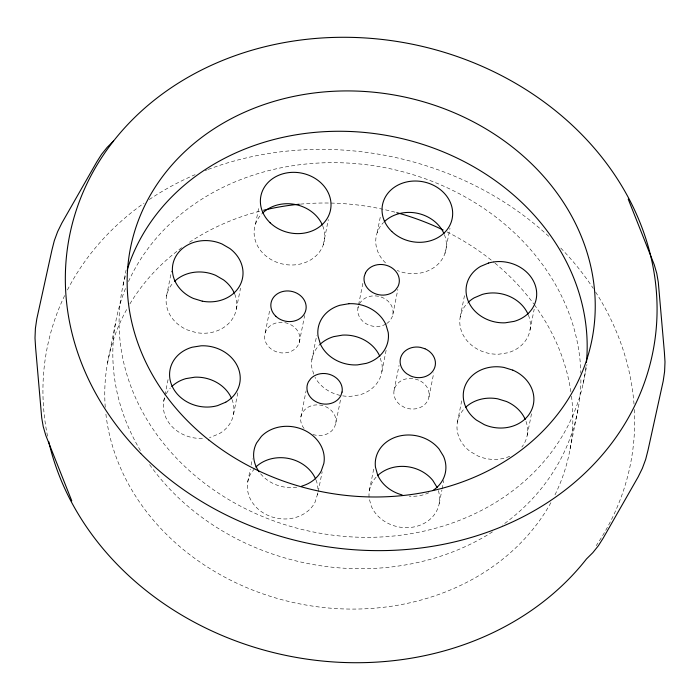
<?xml version="1.0" encoding="UTF-8"?>
<svg xmlns="http://www.w3.org/2000/svg" width="700" height="700" viewBox="0 0 700 700"><rect width="100%" height="100%" fill="white"/><g stroke="black" fill="none" stroke-linecap="round" stroke-linejoin="round"><path stroke-width="0.53" stroke-dasharray="3.5 2.62" d="M107.52 363.064L115.587 322.709M123.13 284.961L126.096 270.095M166.521 296.118L171.535 271.005M163.721 401.31L164.763 396.086M164.972 395.036L168.105 379.348M236.338 309.094L240.52 288.172M255.517 224.017L259.07 206.237M233.537 414.286L238.14 391.274M265.239 332.588L269.841 309.575M247.748 481.845L250.259 469.289M251.099 465.106L252.35 458.824M299.215 342.72A17.754 15.216 11.3 0 0 277.926 322.595A17.754 15.216 11.3 0 0 269.544 347.646A17.754 15.216 11.3 0 0 299.215 342.72L304.649 315.516M323.33 244.703L328.344 219.599M311.876 359.634L316.689 335.571M300.877 416.955L306.101 390.801M254.537 468.554L250.346 474.311A35.508 30.441 11.3 0 0 268.398 515.585A35.508 30.441 11.3 0 0 314.983 502.355L317.993 492.73M318.203 491.68L322.175 471.8M385.822 324.074A17.754 15.216 11.3 0 1 366.214 323.785A17.754 15.216 11.3 0 1 357.945 307.939L358.365 305.848M358.575 304.806L363.169 281.785M312.918 434.481A17.754 15.216 11.3 0 0 334.486 427.21L335.781 423.439L340.804 398.335M377.16 232.706L380.713 214.926M392.858 314.431L397.871 289.319M381.85 371.752L386.234 349.781M369.39 490.534L373.993 467.521M394.047 390.486L399.061 365.382M444.973 253.4L449.986 228.287M428.96 396.979L433.764 372.916M460.189 317.091L464.581 295.129M439.215 503.51L441.936 489.912M442.137 488.863L443.817 480.498M457.389 422.293L461.991 399.28M530.014 330.067L534.196 309.146M527.214 435.269L531.597 413.297M570.08 449.032L578.148 408.678M583.144 383.652L586.959 364.543M357.945 307.939L358.592 306.058M380.293 358.207L381.929 363.773A35.508 30.441 11.3 0 1 360.098 394.739L351.164 396.279A35.508 30.441 11.3 0 1 315.035 377.335M313.705 374.106L311.797 367.614A35.508 30.441 11.3 0 1 319.025 345.424M234.771 294.201A35.508 30.441 11.3 0 1 196.009 332.561L187.162 329.858A35.508 30.441 11.3 0 1 173.197 282.756M585.996 366.704A235.252 201.644 11.3 0 1 312.909 531.904A235.252 201.644 11.3 0 1 126.053 273.534M580.904 379.689A235.252 201.644 11.3 0 1 502.407 525.149M492.476 531.869A235.252 201.644 11.3 0 1 148.724 463.365M140.403 450.529A235.252 201.644 11.3 0 1 125.895 287.516M128.476 281.549A235.252 201.644 11.3 0 1 387.074 168.096A235.252 201.644 11.3 0 1 580.851 373.161M550.909 502.653A235.252 201.644 11.3 0 1 298.69 603.663A235.252 201.644 11.3 0 1 105.744 412.659M105.254 407.269A235.252 201.644 11.3 0 1 127.741 307.58M129.903 303.896A235.252 201.644 11.3 0 1 182.376 247.223M189.534 242.244A235.252 201.644 11.3 0 1 260.453 211.024M300.422 204.129A235.252 201.644 11.3 0 1 396.751 212.66M447.064 231.928A235.252 201.644 11.3 0 1 494.13 262.43M494.979 263.13A235.252 201.644 11.3 0 1 533.741 303.914M534.389 304.797A235.252 201.644 11.3 0 1 570.911 392M571.489 396.2A235.252 201.644 11.3 0 1 554.391 496.046M428.873 492.748A35.508 30.441 11.3 0 1 409.246 496.142M296.783 487.183A35.508 30.441 11.3 0 1 260.418 473.541M304.071 428.496A17.754 15.216 11.3 0 1 302.172 413.192L304.57 409.902A17.754 15.216 11.3 0 1 325.465 406.569A17.754 15.216 11.3 0 1 335.781 423.439M386.733 323.505A17.754 15.216 11.3 0 0 389.165 321.484L391.562 318.194A17.754 15.216 11.3 0 0 382.533 297.561A17.754 15.216 11.3 0 0 359.24 304.176M315.998 479.929A35.508 30.441 11.3 0 1 317.957 488.845M317.852 492.852A35.508 30.441 11.3 0 1 317.572 494.821M231.963 399.394A35.508 30.441 11.3 0 1 219.485 433.571L211.391 436.984A35.508 30.441 11.3 0 1 209.466 437.474M202.431 438.41A35.508 30.441 11.3 0 1 165.069 396.515M166.311 393.785A35.508 30.441 11.3 0 1 170.398 387.957M438.34 490.56A35.508 30.441 11.3 0 1 415.441 526.628A35.508 30.441 11.3 0 1 371.359 506.38L369.18 498.505A35.508 30.441 11.3 0 1 376.075 477.173M526.006 421.348A35.508 30.441 11.3 0 1 521.859 447.055M509.705 456.295A35.508 30.441 11.3 0 1 478.03 456.032L470.155 451.474A35.508 30.441 11.3 0 1 464.774 408.188M322.77 225.969A35.508 30.441 11.3 0 1 283.439 264.206A35.508 30.441 11.3 0 1 261.896 213.771M444.412 234.666A35.508 30.441 11.3 0 1 435.234 266.613A35.508 30.441 11.3 0 1 397.276 270.506M385.516 262.868A35.508 30.441 11.3 0 1 383.539 222.46M528.439 315.175A35.508 30.441 11.3 0 1 507.867 352.765L498.907 354.191A35.508 30.441 11.3 0 1 464.109 336.674A35.508 30.441 11.3 0 1 467.574 302.986M634.358 409.491A297.386 254.914 11.3 0 1 596.19 545.668M47.565 436.231A297.386 254.914 11.3 0 1 64.978 294.884M67.419 290.001A297.386 254.914 11.3 0 1 144.025 203.149M149.266 199.535A297.386 254.914 11.3 0 1 195.09 174.676M205.231 170.537A297.386 254.914 11.3 0 1 207.218 169.776M208.215 169.409A297.386 254.914 11.3 0 1 549.299 236.828M560.788 248.08A297.386 254.914 11.3 0 1 593.25 288.391M595.613 292.031A297.386 254.914 11.3 0 1 634.008 404.04M418.635 380.109L414.207 378.752A17.754 15.216 11.3 0 0 395.342 386.724A17.754 15.216 11.3 0 0 400.426 405.081L404.373 407.356A17.754 15.216 11.3 0 0 427.665 400.741A17.754 15.216 11.3 0 0 418.635 380.109"/><path stroke-width="1.05" d="M113.523 141.041L107.17 147.341L101.605 154.28L96.836 161.822L61.88 223.02L57.636 231.648L54.32 240.634L51.949 249.97L36.803 318.885L35.403 328.422L35 338.039L35.604 347.707L41.703 417.716L43.234 426.615L45.745 435.277L71.785 500.885M437.246 487.664L432.819 480.427A35.508 30.441 11.3 0 0 377.51 475.702M628.215 199.115L654.255 264.723L656.766 273.385L658.298 282.284L664.396 352.293L665 361.961L664.597 371.578L663.197 381.115L648.051 450.03L645.68 459.366L642.364 468.352L638.12 476.98L603.164 538.178L598.395 545.72L592.83 552.659L586.477 558.959A297.386 254.914 11.3 0 1 282.835 654.762A297.386 254.914 11.3 0 1 48.72 441.569M379.75 356.352L379.619 355.924A35.508 30.441 11.3 0 0 342.562 335.108L333.629 336.648A35.508 30.441 11.3 0 0 319.751 344.689M174.641 281.286A35.508 30.441 11.3 0 1 215.696 275.354L223.571 279.912A35.508 30.441 11.3 0 1 234.369 293.248M263.602 210.236A235.252 201.644 11.3 0 1 299.329 204.234M396.751 212.66A235.252 201.644 11.3 0 1 443.17 230.002M301.7 486.133A35.508 30.441 11.3 0 0 321.248 470.969L323.846 463.435A35.508 30.441 11.3 0 0 303.196 429.695A35.508 30.441 11.3 0 0 261.406 436.354L256.611 442.925A35.508 30.441 11.3 0 0 259.123 471.826M127.321 269.395A235.252 201.644 11.3 0 1 393.356 136.71A235.252 201.644 11.3 0 1 586.442 362.399M433.248 490.271A35.508 30.441 11.3 0 0 443.52 456.278L439.092 449.041A35.508 30.441 11.3 0 0 397.81 436.45A35.508 30.441 11.3 0 0 375.454 467.119L377.632 474.994A35.508 30.441 11.3 0 0 402.141 494.909M255.868 467.014A35.508 30.441 11.3 0 1 315.604 478.975M171.832 386.479A35.508 30.441 11.3 0 1 185.867 378.621L194.827 377.186A35.508 30.441 11.3 0 1 231.569 398.44M465.509 407.461A35.508 30.441 11.3 0 1 497.718 398.825L506.564 401.529A35.508 30.441 11.3 0 1 525.245 419.422M262.64 213.036A35.508 30.441 11.3 0 1 322.368 225.006M384.283 221.725A35.508 30.441 11.3 0 1 444.01 233.695M468.309 302.26A35.508 30.441 11.3 0 1 474.241 297.815L482.335 294.402A35.508 30.441 11.3 0 1 528.045 314.23M365.514 272.79L364.219 276.561A17.754 15.216 11.3 0 0 374.535 293.431A17.754 15.216 11.3 0 0 395.43 290.098L397.828 286.808A17.754 15.216 11.3 0 0 388.806 266.175A17.754 15.216 11.3 0 0 365.514 272.79M342.055 392.061L340.76 395.824A17.754 15.216 11.3 0 1 317.467 402.439A17.754 15.216 11.3 0 1 308.438 381.806L310.835 378.516A17.754 15.216 11.3 0 1 331.739 375.191A17.754 15.216 11.3 0 1 342.055 392.061M488.609 263.016L480.515 266.429A35.508 30.441 11.3 0 0 468.431 301.56A35.508 30.441 11.3 0 0 505.173 322.814L514.133 321.379A35.508 30.441 11.3 0 0 534.31 282.844A35.508 30.441 11.3 0 0 488.609 263.016M225.759 402.185L217.665 405.598A35.508 30.441 11.3 0 1 171.955 385.77A35.508 30.441 11.3 0 1 192.133 347.235L201.093 345.809A35.508 30.441 11.3 0 1 237.843 367.062A35.508 30.441 11.3 0 1 225.759 402.185M348.836 303.721L339.902 305.261A35.508 30.441 11.3 0 0 318.071 336.227L320.381 344.076A35.508 30.441 11.3 0 0 357.438 364.892L366.371 363.352A35.508 30.441 11.3 0 0 388.203 332.386L385.892 324.537A35.508 30.441 11.3 0 0 348.836 303.721M512.837 370.142L503.991 367.439A35.508 30.441 11.3 0 0 466.252 383.373A35.508 30.441 11.3 0 0 476.429 420.088L484.304 424.646A35.508 30.441 11.3 0 0 530.889 411.416A35.508 30.441 11.3 0 0 512.837 370.142M424.909 348.723L420.481 347.366A17.754 15.216 11.3 0 0 401.616 355.338A17.754 15.216 11.3 0 0 406.7 373.695L410.637 375.97A17.754 15.216 11.3 0 0 433.93 369.355A17.754 15.216 11.3 0 0 424.909 348.723M202.282 301.175L193.436 298.471A35.508 30.441 11.3 0 1 175.385 257.197A35.508 30.441 11.3 0 1 221.97 243.968L229.845 248.526A35.508 30.441 11.3 0 1 240.021 285.241A35.508 30.441 11.3 0 1 202.282 301.175M140.761 453.504A297.386 254.914 11.3 0 0 642.329 388.308A297.386 254.914 11.3 0 0 300.51 40.058A297.386 254.914 11.3 0 0 140.761 453.504M208.688 439.845A235.252 201.644 11.3 0 0 591.202 343.306A235.252 201.644 11.3 0 0 283.701 98.718A235.252 201.644 11.3 0 0 208.688 439.845M270.148 222.793A35.508 30.441 11.3 0 0 329.604 213.325A35.508 30.441 11.3 0 0 287.341 172.821A35.508 30.441 11.3 0 0 270.148 222.793M275.809 316.26A17.754 15.216 11.3 0 0 305.489 311.334A17.754 15.216 11.3 0 0 284.191 291.209A17.754 15.216 11.3 0 0 275.809 316.26M391.79 231.481A35.508 30.441 11.3 0 0 451.246 222.014A35.508 30.441 11.3 0 0 408.984 181.51A35.508 30.441 11.3 0 0 391.79 231.481"/></g></svg>
